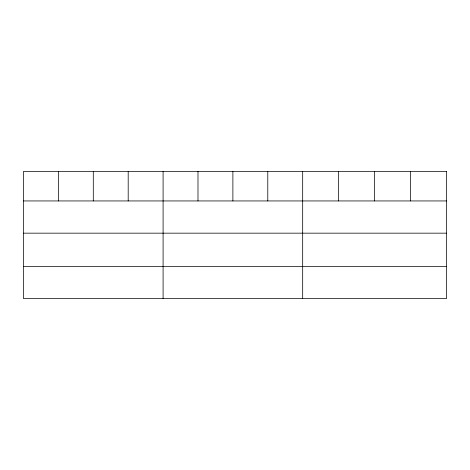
<?xml version="1.0" encoding="UTF-8"?>
<svg xmlns="http://www.w3.org/2000/svg" width="470" height="470" viewBox="0 0 470 470"><rect width="100%" height="100%" fill="white"/><g stroke="black" fill="none" stroke-linecap="round" stroke-linejoin="round"><path stroke-width="0.7" d="M23.5 200.943L446.5 200.943M23.5 233.167L446.5 233.167M23.5 266.361L446.5 266.361M410.545 171.415L410.545 200.943M374.59 171.415L374.59 200.943M338.635 171.415L338.635 200.943M302.68 171.415L302.68 298.585M267.783 171.415L267.783 200.943M232.885 171.415L232.885 200.943M197.988 171.415L197.988 200.943M163.09 171.415L163.09 298.585M128.192 171.415L128.192 200.943M93.295 171.415L93.295 200.943M58.398 171.415L58.398 200.943M446.5 171.415L23.5 171.415L23.5 298.585L446.5 298.585L446.5 171.415"/></g></svg>
